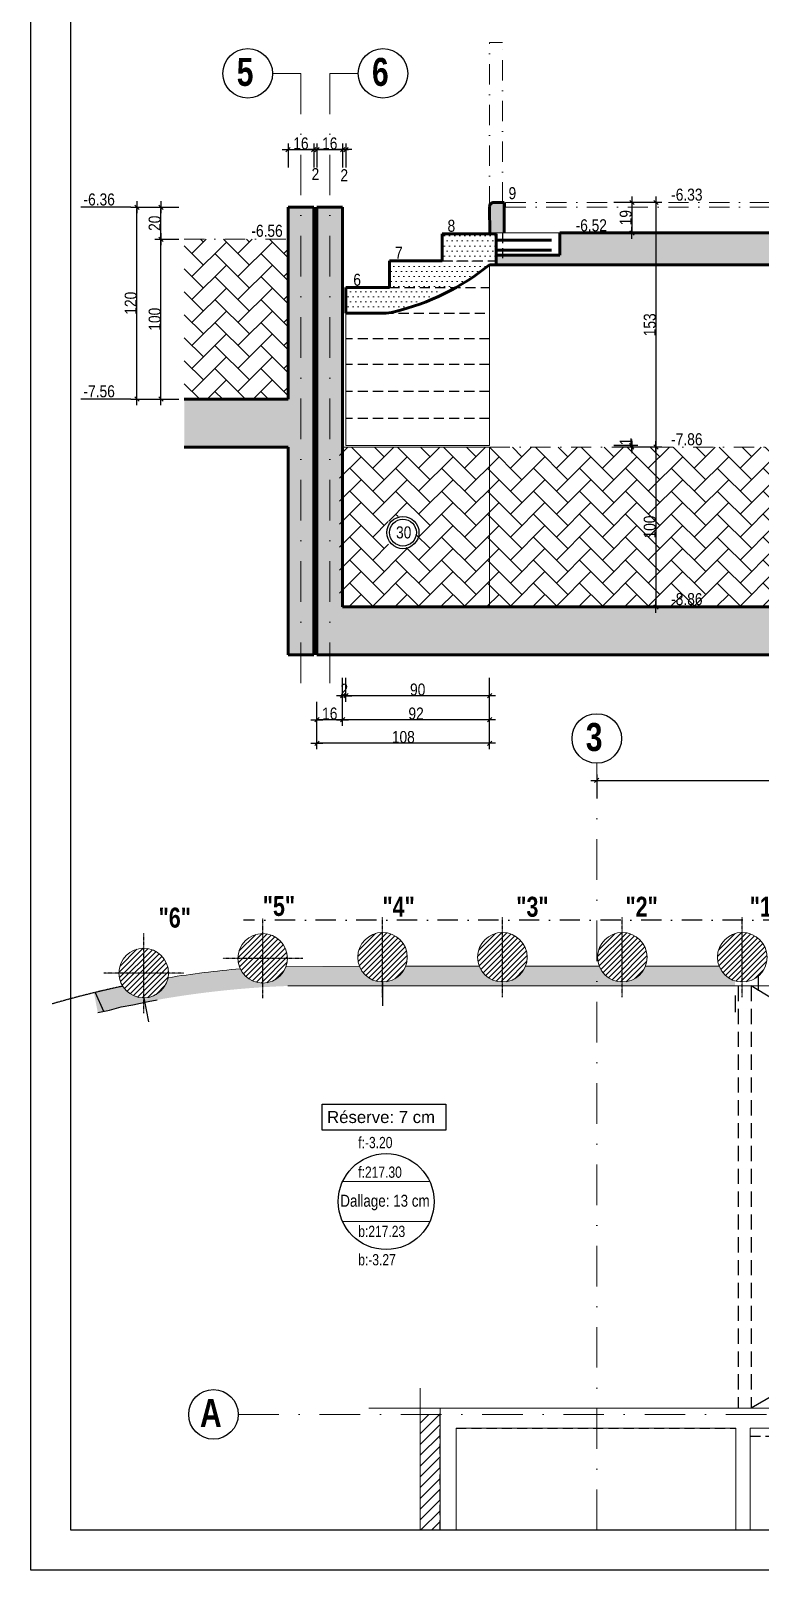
# Model space of a CAD drawing. Header units: centimetres. Extents: x 10776 to 19730, y -16504 to -13534.
# Drawn here: x 10776 to 11688, y -16504 to -14578 of the extents above; entities that cross this region are included whole.
import ezdxf
from ezdxf.enums import TextEntityAlignment as Align

# ---------------------------------------------------------------- set-up
doc = ezdxf.new("R2010")
doc.units = ezdxf.units.CM
doc.header["$PDMODE"] = 1
doc.header["$PDSIZE"] = -2
doc.linetypes.add('CACHEX2', pattern=[19.05, 12.7, -6.35])
doc.linetypes.add('TIRETPTX2', pattern=[50.8, 25.4, -12.7, 0, -12.7])
for name, color, linetype in [('01_cote_gen', 4, 'Continuous'), ('01_linteaux', 2, 'Continuous'), ('01_murs_sup', 2, 'CACHEX2'), ('01_poch_BN', 9, 'Continuous'), ('01_poch_murs', 253, 'Continuous'), ('01_texte', 230, 'Continuous'), ('AA_COTES', 2, 'Continuous')]:
    doc.layers.add(name, color=color, linetype=linetype)
for name, color, linetype, lineweight in [('01_murs_coup', 5, 'Continuous', 60), ('01_PIEUX', 5, 'Continuous', 60), ('01_tram_axes', 2, 'TIRETPTX2', 9)]:
    doc.layers.add(name, color=color, linetype=linetype, lineweight=lineweight)
doc.styles.add('ARIAL NA', font='ARIALN.TTF')
doc.styles.add('Eurostile', font='')
doc.styles.add('impact', font='impact.ttf')
doc.styles.add('MATTE_TXT', font='arial.ttf')
doc.styles.add('STYLE2', font='ARIALN.TTF')
doc.styles.get('Eurostile').set_extended_font_data('Eurostile')
doc.dimstyles.new('JB25', dxfattribs={"dimscale": 0.1, "dimtxt": 150, "dimasz": 15, "dimexe": 0.1, "dimexo": 0.1, "dimgap": 0.09, "dimtad": 1, "dimdec": 1, "dimlfac": 0.5, "dimdsep": 46, "dimtxsty": 'STYLE2', "dimblk1": 'BOND_G', "dimblk2": 'BOND_D', "dimsah": 1, "dimcen": 1.5, "dimdle": 0.01, "dimse1": 1, "dimse2": 1, "dimclrd": 4, "dimclre": 2, "dimclrt": 6, "dimazin": 2, "dimtfac": 2.333333, "dimtdec": 1, "dimtix": 1, "dimtmove": 2, "dimatfit": 3, "dimldrblk": 'BOND_G', "dimfxl": 1, "dimtolj": 1, "dimtzin": 0, "dimarcsym": 0})
doc.dimstyles.new('JB50', dxfattribs={"dimscale": 0.1, "dimtxt": 150, "dimasz": 15, "dimexe": 0.1, "dimexo": 0.1, "dimgap": 0.09, "dimtad": 1, "dimdec": 1, "dimdsep": 46, "dimtxsty": 'STYLE2', "dimblk1": 'BOND_G', "dimblk2": 'BOND_D', "dimsah": 1, "dimcen": 1.5, "dimdle": 0.01, "dimse1": 1, "dimse2": 1, "dimclrd": 4, "dimclre": 2, "dimclrt": 6, "dimazin": 2, "dimtfac": 2.333333, "dimtdec": 1, "dimtix": 1, "dimtmove": 2, "dimatfit": 3, "dimldrblk": 'BOND_G', "dimfxl": 1, "dimtolj": 1, "dimtzin": 0, "dimarcsym": 0})

# ---------------------------------------------------------------- blocks, each defined once
blk = doc.blocks.new('BOND_G')
at = {"layer": 'AA_COTES', "color": 0}
for p, q in [((0, -5), (0, 15)), ((5, 0), (-5, 0)), ((1.8, 1.8), (-1.8, -1.8))]:
    blk.add_line(p, q, dxfattribs=at)
blk = doc.blocks.new('BOND_D')
at = {"layer": 'AA_COTES', "color": 0}
for p, q in [((5, 0), (-5, 0)), ((-1.8, -1.8), (1.8, 1.8)), ((0, 5), (0, -15))]:
    blk.add_line(p, q, dxfattribs=at)
blk = doc.blocks.new('*D2923')
at = {"layer": '01_poch_murs', "color": 4, "lineweight": -2, "transparency": 16777216}
blk.add_line((11348.4, -15440.1), (11167.5, -15440.1), dxfattribs=at)
at = {"layer": 'Defpoints', "color": 0, "lineweight": 0, "transparency": 16777216}
for p in [(11349.9, -15074.2), (11166, -15326.7), (11166, -15440.1)]:
    blk.add_point(p, dxfattribs=at)
at = {"layer": '01_poch_murs', "color": 4, "lineweight": -2, "transparency": 16777216, "xscale": 1.5, "yscale": 1.5, "zscale": 1.5, "rotation": 180}
blk.add_blockref('BOND_D', (11166, -15440.1), dxfattribs=at)
at = {"layer": '01_poch_murs', "color": 4, "lineweight": -2, "transparency": 16777216, "xscale": 1.5, "yscale": 1.5, "zscale": 1.5}
blk.add_blockref('BOND_G', (11349.9, -15440.1), dxfattribs=at)
at = {"layer": '01_poch_murs', "color": 6, "lineweight": 0, "transparency": 16777216, "insert": (11257.9, -15432.4), "char_height": 15, "attachment_point": 5, "style": 'STYLE2'}
blk.add_mtext('\\A1;92', dxfattribs=at)
blk = doc.blocks.new('*D2924')
at = {"layer": '01_poch_murs', "color": 4, "lineweight": -2, "transparency": 16777216}
blk.add_line((11164.5, -15440.1), (11135.4, -15440.1), dxfattribs=at)
at = {"layer": 'Defpoints', "color": 0, "lineweight": 0, "transparency": 16777216}
for p in [(11133.9, -15209.3), (11166, -15326.7), (11133.9, -15440.1)]:
    blk.add_point(p, dxfattribs=at)
at = {"layer": '01_poch_murs', "color": 4, "lineweight": -2, "transparency": 16777216, "xscale": 1.5, "yscale": 1.5, "zscale": 1.5, "rotation": 180}
blk.add_blockref('BOND_D', (11133.9, -15440.1), dxfattribs=at)
at = {"layer": '01_poch_murs', "color": 4, "lineweight": -2, "transparency": 16777216, "xscale": 1.5, "yscale": 1.5, "zscale": 1.5}
blk.add_blockref('BOND_G', (11166, -15440.1), dxfattribs=at)
at = {"layer": '01_poch_murs', "color": 6, "lineweight": 0, "transparency": 16777216, "insert": (11149.9, -15432.4), "char_height": 15, "attachment_point": 5, "style": 'STYLE2'}
blk.add_mtext('\\A1;16', dxfattribs=at)
blk = doc.blocks.new('*D2863')
at = {"layer": '01_poch_murs', "color": 4, "lineweight": -2, "transparency": 16777216}
blk.add_line((11348.4, -15469.4), (11135.4, -15469.4), dxfattribs=at)
at = {"layer": 'Defpoints', "color": 0, "lineweight": 0, "transparency": 16777216}
for p in [(11349.9, -15057), (11133.9, -15447.6), (11133.9, -15469.4)]:
    blk.add_point(p, dxfattribs=at)
at = {"layer": '01_poch_murs', "color": 4, "lineweight": -2, "transparency": 16777216, "xscale": 1.5, "yscale": 1.5, "zscale": 1.5, "rotation": 180}
blk.add_blockref('BOND_D', (11133.9, -15469.4), dxfattribs=at)
at = {"layer": '01_poch_murs', "color": 4, "lineweight": -2, "transparency": 16777216, "xscale": 1.5, "yscale": 1.5, "zscale": 1.5}
blk.add_blockref('BOND_G', (11349.9, -15469.4), dxfattribs=at)
at = {"layer": '01_poch_murs', "color": 6, "lineweight": 0, "transparency": 16777216, "insert": (11241.9, -15461.8), "char_height": 15, "attachment_point": 5, "style": 'STYLE2'}
blk.add_mtext('\\A1;108', dxfattribs=at)
blk = doc.blocks.new('*D2800')
at = {"layer": '01_cote_gen', "color": 4, "lineweight": -2, "transparency": 16777216}
blk.add_line((11485.4, -15516), (12092.4, -15516), dxfattribs=at)
at = {"layer": 'Defpoints', "color": 0, "lineweight": 0, "transparency": 16777216}
for p in [(12093.9, -15516), (11483.9, -15530.3), (12093.9, -15558.5)]:
    blk.add_point(p, dxfattribs=at)
at = {"layer": '01_cote_gen', "color": 4, "lineweight": -2, "transparency": 16777216, "xscale": 1.5, "yscale": 1.5, "zscale": 1.5, "rotation": 180}
blk.add_blockref('BOND_G', (11483.9, -15516), dxfattribs=at)
at = {"layer": '01_cote_gen', "color": 4, "lineweight": -2, "transparency": 16777216, "xscale": 1.5, "yscale": 1.5, "zscale": 1.5}
blk.add_blockref('BOND_D', (12093.9, -15516), dxfattribs=at)
at = {"layer": '01_cote_gen', "color": 6, "transparency": 16777216, "insert": (11788.9, -15508.3), "char_height": 15, "attachment_point": 5, "style": 'STYLE2'}
blk.add_mtext('\\A1;610', dxfattribs=at)
blk = doc.blocks.new('*D2859')
at = {"layer": '01_cote_gen', "color": 4, "lineweight": -2, "transparency": 16777216}
blk.add_line((11557.9, -14794.5), (11557.9, -15097.5), dxfattribs=at)
at = {"layer": 'Defpoints', "color": 0, "lineweight": 0, "transparency": 16777216}
for p in [(11579.7, -14793), (11557.9, -15099), (11579.7, -15099)]:
    blk.add_point(p, dxfattribs=at)
at = {"layer": '01_cote_gen', "color": 4, "lineweight": -2, "transparency": 16777216, "xscale": 1.5, "yscale": 1.5, "zscale": 1.5}
for name, p, rotation in [('BOND_G', (11557.9, -14793), 90), ('BOND_D', (11557.9, -15099), 270)]:
    blk.add_blockref(name, p, dxfattribs=dict(at, rotation=rotation))
at = {"layer": '01_cote_gen', "color": 6, "lineweight": 0, "transparency": 16777216, "insert": (11550.3, -14946), "char_height": 15, "attachment_point": 5, "rotation": 90, "style": 'STYLE2'}
blk.add_mtext('\\A1;153', dxfattribs=at)
blk = doc.blocks.new('*D2860')
at = {"layer": '01_cote_gen', "color": 4, "lineweight": -2, "transparency": 16777216}
blk.add_line((11557.9, -15100.5), (11557.9, -15297.5), dxfattribs=at)
at = {"layer": 'Defpoints', "color": 0, "lineweight": 0, "transparency": 16777216}
for p in [(11535.4, -15099), (11535.4, -15299), (11557.9, -15299)]:
    blk.add_point(p, dxfattribs=at)
at = {"layer": '01_cote_gen', "color": 4, "lineweight": -2, "transparency": 16777216, "xscale": 1.5, "yscale": 1.5, "zscale": 1.5}
for name, p, rotation in [('BOND_G', (11557.9, -15099), 90), ('BOND_D', (11557.9, -15299), 270)]:
    blk.add_blockref(name, p, dxfattribs=dict(at, rotation=rotation))
at = {"layer": '01_cote_gen', "color": 6, "lineweight": 0, "transparency": 16777216, "insert": (11550.3, -15199), "char_height": 15, "attachment_point": 5, "rotation": 90, "style": 'STYLE2'}
blk.add_mtext('\\A1;100', dxfattribs=at)
blk = doc.blocks.new('*D2861')
at = {"layer": '01_cote_gen', "color": 4, "lineweight": -2, "transparency": 16777216}
blk.add_line((11527.9, -14794.5), (11527.9, -14829.5), dxfattribs=at)
at = {"layer": 'Defpoints', "color": 0, "lineweight": 0, "transparency": 16777216}
for p in [(11501.2, -14793), (11501.2, -14831), (11527.9, -14831)]:
    blk.add_point(p, dxfattribs=at)
at = {"layer": '01_cote_gen', "color": 4, "lineweight": -2, "transparency": 16777216, "xscale": 1.5, "yscale": 1.5, "zscale": 1.5}
for name, p, rotation in [('BOND_G', (11527.9, -14793), 90), ('BOND_D', (11527.9, -14831), 270)]:
    blk.add_blockref(name, p, dxfattribs=dict(at, rotation=rotation))
at = {"layer": '01_cote_gen', "color": 6, "lineweight": 0, "transparency": 16777216, "insert": (11520.2, -14812), "char_height": 15, "attachment_point": 5, "rotation": 90, "style": 'STYLE2'}
blk.add_mtext('\\A1;19', dxfattribs=at)
blk = doc.blocks.new('*D2862')
at = {"layer": '01_cote_gen', "color": 4, "lineweight": -2, "transparency": 16777216}
for p, q in [((11527.6, -15095.5), (11527.6, -15094)), ((11527.6, -15099), (11527.6, -15097)), ((11527.6, -15100.5), (11527.6, -15102))]:
    blk.add_line(p, q, dxfattribs=at)
at = {"layer": 'Defpoints', "color": 0, "lineweight": 0, "transparency": 16777216}
for p in [(11374.8, -15097), (11527.6, -15097), (11374.8, -15099)]:
    blk.add_point(p, dxfattribs=at)
at = {"layer": '01_cote_gen', "color": 4, "lineweight": -2, "transparency": 16777216, "xscale": 1.5, "yscale": 1.5, "zscale": 1.5}
for name, p, rotation in [('BOND_D', (11527.6, -15097), 270), ('BOND_G', (11527.6, -15099), 90)]:
    blk.add_blockref(name, p, dxfattribs=dict(at, rotation=rotation))
at = {"layer": '01_cote_gen', "color": 6, "lineweight": 0, "transparency": 16777216, "insert": (11520.1, -15092), "char_height": 15, "attachment_point": 5, "rotation": 90, "style": 'STYLE2'}
blk.add_mtext('\\A1;1', dxfattribs=at)
blk = doc.blocks.new('*D2987')
at = {"layer": '01_cote_gen', "color": 4, "lineweight": -2, "transparency": 16777216}
blk.add_line((10938.6, -15037.5), (10938.6, -14840.5), dxfattribs=at)
at = {"layer": 'Defpoints', "color": 0, "lineweight": 0, "transparency": 16777216}
for p in [(10938.6, -14839), (11034.6, -14839), (11014.1, -15039)]:
    blk.add_point(p, dxfattribs=at)
at = {"layer": '01_cote_gen', "color": 4, "lineweight": -2, "transparency": 16777216, "xscale": 1.5, "yscale": 1.5, "zscale": 1.5}
for name, p, rotation in [('BOND_D', (10938.6, -14839), 90), ('BOND_G', (10938.6, -15039), 270)]:
    blk.add_blockref(name, p, dxfattribs=dict(at, rotation=rotation))
at = {"layer": '01_cote_gen', "color": 6, "lineweight": 0, "transparency": 16777216, "insert": (10930.9, -14939), "char_height": 15, "attachment_point": 5, "rotation": 90, "style": 'STYLE2'}
blk.add_mtext('\\A1;100', dxfattribs=at)
blk = doc.blocks.new('*D2988')
at = {"layer": '01_cote_gen', "color": 4, "lineweight": -2, "transparency": 16777216}
blk.add_line((10908.6, -15037.5), (10908.6, -14800.5), dxfattribs=at)
at = {"layer": 'Defpoints', "color": 0, "lineweight": 0, "transparency": 16777216}
for p in [(10908.6, -14799), (11122.5, -14799), (11057.5, -15039)]:
    blk.add_point(p, dxfattribs=at)
at = {"layer": '01_cote_gen', "color": 4, "lineweight": -2, "transparency": 16777216, "xscale": 1.5, "yscale": 1.5, "zscale": 1.5}
for name, p, rotation in [('BOND_D', (10908.6, -14799), 90), ('BOND_G', (10908.6, -15039), 270)]:
    blk.add_blockref(name, p, dxfattribs=dict(at, rotation=rotation))
at = {"layer": '01_cote_gen', "color": 6, "lineweight": 0, "transparency": 16777216, "insert": (10900.9, -14919), "char_height": 15, "attachment_point": 5, "rotation": 90, "style": 'STYLE2'}
blk.add_mtext('\\A1;120', dxfattribs=at)
blk = doc.blocks.new('*D2989')
at = {"layer": '01_cote_gen', "color": 4, "lineweight": -2, "transparency": 16777216}
blk.add_line((10938.6, -14837.5), (10938.6, -14800.5), dxfattribs=at)
at = {"layer": 'Defpoints', "color": 0, "lineweight": 0, "transparency": 16777216}
for p in [(10931.2, -14799), (10938.6, -14799), (10961.1, -14839)]:
    blk.add_point(p, dxfattribs=at)
at = {"layer": '01_cote_gen', "color": 4, "lineweight": -2, "transparency": 16777216, "xscale": 1.5, "yscale": 1.5, "zscale": 1.5}
for name, p, rotation in [('BOND_D', (10938.6, -14799), 90), ('BOND_G', (10938.6, -14839), 270)]:
    blk.add_blockref(name, p, dxfattribs=dict(at, rotation=rotation))
at = {"layer": '01_cote_gen', "color": 6, "lineweight": 0, "transparency": 16777216, "insert": (10930.9, -14819), "char_height": 15, "attachment_point": 5, "rotation": 90, "style": 'STYLE2'}
blk.add_mtext('\\A1;20', dxfattribs=at)
blk = doc.blocks.new('*D2990')
at = {"layer": '01_cote_gen', "color": 4, "lineweight": -2, "transparency": 16777216}
blk.add_line((11348.4, -15410), (11171.5, -15410), dxfattribs=at)
at = {"layer": 'Defpoints', "color": 0, "lineweight": 0, "transparency": 16777216}
for p in [(11170, -15046.8), (11349.9, -15046.8), (11170, -15410)]:
    blk.add_point(p, dxfattribs=at)
at = {"layer": '01_cote_gen', "color": 4, "lineweight": -2, "transparency": 16777216, "xscale": 1.5, "yscale": 1.5, "zscale": 1.5, "rotation": 180}
blk.add_blockref('BOND_D', (11170, -15410), dxfattribs=at)
at = {"layer": '01_cote_gen', "color": 4, "lineweight": -2, "transparency": 16777216, "xscale": 1.5, "yscale": 1.5, "zscale": 1.5}
blk.add_blockref('BOND_G', (11349.9, -15410), dxfattribs=at)
at = {"layer": '01_cote_gen', "color": 6, "lineweight": 0, "transparency": 16777216, "insert": (11259.9, -15402.4), "char_height": 15, "attachment_point": 5, "style": 'STYLE2'}
blk.add_mtext('\\A1;90', dxfattribs=at)
blk = doc.blocks.new('*D2991')
at = {"layer": '01_cote_gen', "color": 4, "lineweight": -2, "transparency": 16777216}
for p, q in [((11164.5, -15410), (11163, -15410)), ((11166, -15410), (11170, -15410)), ((11171.5, -15410), (11173, -15410))]:
    blk.add_line(p, q, dxfattribs=at)
at = {"layer": 'Defpoints', "color": 0, "lineweight": 0, "transparency": 16777216}
for p in [(11170, -15398.3), (11166, -15419.8), (11170, -15410)]:
    blk.add_point(p, dxfattribs=at)
at = {"layer": '01_cote_gen', "color": 4, "lineweight": -2, "transparency": 16777216, "xscale": 1.5, "yscale": 1.5, "zscale": 1.5}
blk.add_blockref('BOND_G', (11166, -15410), dxfattribs=at)
at = {"layer": '01_cote_gen', "color": 4, "lineweight": -2, "transparency": 16777216, "xscale": 1.5, "yscale": 1.5, "zscale": 1.5, "rotation": 180}
blk.add_blockref('BOND_D', (11170, -15410), dxfattribs=at)
at = {"layer": '01_cote_gen', "color": 6, "lineweight": 0, "transparency": 16777216, "insert": (11168, -15402.5), "char_height": 15, "attachment_point": 5, "style": 'STYLE2'}
blk.add_mtext('\\A1;2', dxfattribs=at)
blk = doc.blocks.new('*D2992')
at = {"layer": '01_cote_gen', "color": 4, "lineweight": -2, "transparency": 16777216}
blk.add_line((11099.3, -14726.9), (11128.4, -14726.9), dxfattribs=at)
at = {"layer": 'Defpoints', "color": 0, "lineweight": 0, "transparency": 16777216}
for p in [(11129.9, -14726.9), (11097.8, -14799), (11129.9, -14799)]:
    blk.add_point(p, dxfattribs=at)
at = {"layer": '01_cote_gen', "color": 4, "lineweight": -2, "transparency": 16777216, "xscale": 1.5, "yscale": 1.5, "zscale": 1.5, "rotation": 180}
blk.add_blockref('BOND_G', (11097.8, -14726.9), dxfattribs=at)
at = {"layer": '01_cote_gen', "color": 4, "lineweight": -2, "transparency": 16777216, "xscale": 1.5, "yscale": 1.5, "zscale": 1.5}
blk.add_blockref('BOND_D', (11129.9, -14726.9), dxfattribs=at)
at = {"layer": '01_cote_gen', "color": 6, "lineweight": 0, "transparency": 16777216, "insert": (11113.8, -14719.2), "char_height": 15, "attachment_point": 5, "style": 'STYLE2'}
blk.add_mtext('\\A1;16', dxfattribs=at)
blk = doc.blocks.new('*D2993')
at = {"layer": '01_cote_gen', "color": 4, "lineweight": -2, "transparency": 16777216}
blk.add_line((11131.4, -14726.9), (11132.4, -14726.9), dxfattribs=at)
at = {"layer": 'Defpoints', "color": 0, "lineweight": 0, "transparency": 16777216}
for p in [(11133.9, -14726.9), (11129.9, -14799), (11133.9, -14799)]:
    blk.add_point(p, dxfattribs=at)
at = {"layer": '01_cote_gen', "color": 4, "lineweight": -2, "transparency": 16777216, "xscale": 1.5, "yscale": 1.5, "zscale": 1.5, "rotation": 180}
blk.add_blockref('BOND_G', (11129.9, -14726.9), dxfattribs=at)
at = {"layer": '01_cote_gen', "color": 4, "lineweight": -2, "transparency": 16777216, "xscale": 1.5, "yscale": 1.5, "zscale": 1.5}
blk.add_blockref('BOND_D', (11133.9, -14726.9), dxfattribs=at)
at = {"layer": '01_cote_gen', "color": 6, "lineweight": 0, "transparency": 16777216, "insert": (11131.9, -14757.5), "char_height": 15, "attachment_point": 5, "style": 'STYLE2'}
blk.add_mtext('\\A1;2', dxfattribs=at)
blk = doc.blocks.new('*D2994')
at = {"layer": '01_cote_gen', "color": 4, "lineweight": -2, "transparency": 16777216}
blk.add_line((11135.4, -14726.9), (11164.5, -14726.9), dxfattribs=at)
at = {"layer": 'Defpoints', "color": 0, "lineweight": 0, "transparency": 16777216}
for p in [(11166, -14726.9), (11133.9, -14799), (11166, -14799)]:
    blk.add_point(p, dxfattribs=at)
at = {"layer": '01_cote_gen', "color": 4, "lineweight": -2, "transparency": 16777216, "xscale": 1.5, "yscale": 1.5, "zscale": 1.5, "rotation": 180}
blk.add_blockref('BOND_G', (11133.9, -14726.9), dxfattribs=at)
at = {"layer": '01_cote_gen', "color": 4, "lineweight": -2, "transparency": 16777216, "xscale": 1.5, "yscale": 1.5, "zscale": 1.5}
blk.add_blockref('BOND_D', (11166, -14726.9), dxfattribs=at)
at = {"layer": '01_cote_gen', "color": 6, "lineweight": 0, "transparency": 16777216, "insert": (11149.9, -14719.2), "char_height": 15, "attachment_point": 5, "style": 'STYLE2'}
blk.add_mtext('\\A1;16', dxfattribs=at)
blk = doc.blocks.new('*D2995')
at = {"layer": '01_cote_gen', "color": 4, "lineweight": -2, "transparency": 16777216}
blk.add_line((11167.5, -14726.9), (11168.5, -14726.9), dxfattribs=at)
at = {"layer": 'Defpoints', "color": 0, "lineweight": 0, "transparency": 16777216}
for p in [(11170, -14726.9), (11166, -14799), (11170, -14899.5)]:
    blk.add_point(p, dxfattribs=at)
at = {"layer": '01_cote_gen', "color": 4, "lineweight": -2, "transparency": 16777216, "xscale": 1.5, "yscale": 1.5, "zscale": 1.5, "rotation": 180}
blk.add_blockref('BOND_G', (11166, -14726.9), dxfattribs=at)
at = {"layer": '01_cote_gen', "color": 4, "lineweight": -2, "transparency": 16777216, "xscale": 1.5, "yscale": 1.5, "zscale": 1.5}
blk.add_blockref('BOND_D', (11170, -14726.9), dxfattribs=at)
at = {"layer": '01_cote_gen', "color": 6, "lineweight": 0, "transparency": 16777216, "insert": (11168, -14758.9), "char_height": 15, "attachment_point": 5, "style": 'STYLE2'}
blk.add_mtext('\\A1;2', dxfattribs=at)

msp = doc.modelspace()

# ---------------------------------------------------------------- hatches: boundary and pattern name
at = {"layer": '01_poch_BN', "lineweight": 0}
h = msp.add_hatch(color=256, dxfattribs=at)
h.dxf.hatch_style = 1
h.paths.add_polyline_path([(11113.79, -14799.02), (11097.79, -14799.02), (11097.79, -15039.02), (10967.84, -15039.02), (10967.84, -15099.02), (11097.79, -15099.02), (11097.79, -15359.02), (11113.79, -15359.02)])
h = msp.add_hatch(color=256, dxfattribs=at)
h.dxf.hatch_style = 1
h.paths.add_polyline_path([(11129.87, -14799.02), (11113.79, -14799.02), (11113.79, -15359.02), (11129.87, -15359.02)])
h = msp.add_hatch(color=256, dxfattribs=at)
h.dxf.hatch_style = 1
h.paths.add_polyline_path([(12307.96, -14799.02), (12272.02, -14799.02), (12272.02, -15299.02), (11165.96, -15299.02), (11165.96, -14799.02), (11149.96, -14799.02), (11149.96, -15359.02), (12307.96, -15359.02)])
h.paths.add_polyline_path([(11149.96, -14799.02), (11133.87, -14799.02), (11133.87, -15359.02), (11149.96, -15359.02)])
h = msp.add_hatch(color=256, dxfattribs=at)
h.dxf.hatch_style = 1
h.paths.add_polyline_path([(11367.9, -14793.02), (11354.91, -14793.02, 0.4149604), (11349.91, -14798.03), (11350, -14832.06), (11357.9, -14832.06), (11357.9, -14831.02), (11367.9, -14831.02)])
h = msp.add_hatch(dxfattribs=at)
h.set_pattern_fill('DOTS', color=2, scale=4)
h.set_pattern_definition([(0, (0, -5239.94), (3.175, 6.35), [0, -6.35])])
h.paths.add_polyline_path([(11357.9, -14832.06), (11290.67, -14832.06), (11290.67, -14865.8), (11357.9, -14865.8)])
edge = h.paths.add_edge_path()
edge.add_line((11349.9, -14871.02), (11337.9, -14871.02))
edge.add_line((11337.9, -14871.02), (11337.9, -14865.8))
edge.add_line((11337.9, -14865.8), (11290.67, -14865.8))
edge.add_line((11290.67, -14865.8), (11224.46, -14865.8))
edge.add_line((11224.46, -14865.8), (11224.46, -14899.54))
edge.add_line((11224.46, -14899.54), (11295.16, -14899.54))
edge.add_arc((11273.58, -14791.32), 110.34, 281.28241, 313.76277)
edge = h.paths.add_edge_path()
edge.add_line((11295.16, -14899.54), (11224.46, -14899.54))
edge.add_line((11224.46, -14899.54), (11169.96, -14899.54))
edge.add_line((11169.96, -14899.54), (11169.96, -14931.54))
edge.add_line((11169.96, -14931.54), (11216.91, -14931.54))
edge.add_arc((11216.91, -14881.54), 50, 270, 285.53304)
edge.add_arc((11166.16, -14707.01), 231.75, 286.06722, 303.82528)
h.paths.add_polyline_path([(11169.96, -14899.54), (11169.96, -14931.54)], flags=17)
h = msp.add_hatch(color=256, dxfattribs=at)
h.dxf.hatch_style = 1
h.paths.add_polyline_path([(12127.9, -14831.02), (11437.9, -14831.02), (11437.9, -14859.02), (11357.9, -14859.02), (11357.9, -14871.02), (12127.9, -14871.02)])
h.paths.add_polyline_path([(11357.9, -14859.02), (11357.9, -14871.02)], flags=17)
at = {"layer": '01_poch_murs', "lineweight": 0}
h = msp.add_hatch(dxfattribs=at)
h.set_pattern_fill('AR-HBONE', color=256, scale=0.2)
h.paths.add_polyline_path([(11097.79, -14839.02), (10967.84, -14839.02), (10967.84, -15039.02), (11097.79, -15039.02)])
h = msp.add_hatch(dxfattribs=at)
h.set_pattern_fill('AR-HBONE', color=256, scale=0.2)
h.set_pattern_definition([(45, (-3.8, -5239.94), (3e-15, 28.73682), [60.96, -20.32]), (135, (10.568, -5225.572), (3e-15, 28.73682), [60.96, -20.32])])
h.paths.add_polyline_path([(12268.22, -15099.02), (11329.9, -15099.02), (11329.9, -15299.02), (12268.22, -15299.02)])
h.paths.add_polyline_path([(11822.07, -15228.91), (11746.65, -15228.91), (11746.65, -15198.97), (11822.07, -15198.97)], flags=16)
h.paths.add_polyline_path([(11329.9, -15099.02), (11162.16, -15099.02), (11162.16, -15299.02), (11329.9, -15299.02)])
h.paths.add_polyline_path([(11257.72, -15206, -1), (11217.5, -15206, -1)], flags=16)
h.paths.add_polyline_path([(11254.41, -15206, -1), (11220.82, -15206, -1)], flags=0)
h.paths.add_polyline_path([(12216.25, -15217.6), (12216.25, -15181.43), (12185.02, -15181.43), (12185.02, -15217.6)], flags=24)
h.paths.add_polyline_path([(11565.81, -15217.6), (11565.81, -15181.43), (11534.58, -15181.43), (11534.58, -15217.6)], flags=24)
h.paths.add_polyline_path([(11573.21, -15300.76), (11620.04, -15300.76), (11620.04, -15277.79), (11573.21, -15277.79)], flags=9)
h.paths.add_polyline_path([(11753.64, -15225.04), (11819.36, -15225.04), (11819.36, -15202.54), (11753.64, -15202.54)], flags=8)
h.paths.add_polyline_path([(11225.19, -15217.27), (11251.96, -15217.27), (11251.96, -15194.3), (11225.19, -15194.3)], flags=8)
at = {"layer": '01_poch_murs'}
h = msp.add_hatch(dxfattribs=at)
h.set_pattern_fill('ANSI31', color=256, scale=1.5)
h.set_pattern_definition([(45, (-7142.693, -7035.327), (-3.367596, 3.367596), [])])
h.paths.add_polyline_path([(11066, -15707.59, 0.4142136), (11035, -15738.59), (11066, -15738.59)])
h.paths.add_polyline_path([(11066, -15738.59), (11035, -15738.59, 0.4142136), (11066, -15769.59)])
h.paths.add_polyline_path([(11066, -15707.59), (11066, -15738.59), (11097, -15738.59, 0.4142136)])
h.paths.add_polyline_path([(11097, -15738.59), (11066, -15738.59), (11066, -15769.59, 0.4142136)])
h = msp.add_hatch(dxfattribs=at)
h.set_pattern_fill('ANSI31', color=256, scale=1.5)
h.set_pattern_definition([(45, (-6992.7776, -7033.898), (-3.367596, 3.367596), [])])
h.paths.add_polyline_path([(11215.91, -15706.17, 0.4142136), (11184.91, -15737.17), (11215.91, -15737.17)])
h.paths.add_polyline_path([(11215.91, -15737.17), (11184.91, -15737.17, 0.4142136), (11215.91, -15768.17)])
h.paths.add_polyline_path([(11215.91, -15706.17), (11215.91, -15737.17), (11246.91, -15737.17, 0.4142136)])
h.paths.add_polyline_path([(11246.91, -15737.17), (11215.91, -15737.17), (11215.91, -15768.17, 0.4142136)])
h = msp.add_hatch(dxfattribs=at)
h.set_pattern_fill('ANSI31', color=256, scale=1.5)
h.set_pattern_definition([(45, (-6842.7776, -7033.898), (-3.367596, 3.367596), [])])
h.paths.add_polyline_path([(11365.91, -15706.17, 0.4142136), (11334.91, -15737.17), (11365.91, -15737.17)])
h.paths.add_polyline_path([(11365.91, -15737.17), (11334.91, -15737.17, 0.4142136), (11365.91, -15768.17)])
h.paths.add_polyline_path([(11365.91, -15706.17), (11365.91, -15737.17), (11396.91, -15737.17, 0.4142136)])
h.paths.add_polyline_path([(11396.91, -15737.17), (11365.91, -15737.17), (11365.91, -15768.17, 0.4142136)])
h = msp.add_hatch(dxfattribs=at)
h.set_pattern_fill('ANSI31', color=256, scale=1.5)
h.set_pattern_definition([(45, (-6692.7776, -7033.898), (-3.367596, 3.367596), [])])
h.paths.add_polyline_path([(11515.91, -15706.17, 0.4142136), (11484.91, -15737.17), (11515.91, -15737.17)])
h.paths.add_polyline_path([(11515.91, -15737.17), (11484.91, -15737.17, 0.4142136), (11515.91, -15768.17)])
h.paths.add_polyline_path([(11515.91, -15706.17), (11515.91, -15737.17), (11546.91, -15737.17, 0.4142136)])
h.paths.add_polyline_path([(11546.91, -15737.17), (11515.91, -15737.17), (11515.91, -15768.17, 0.4142136)])
h = msp.add_hatch(dxfattribs=at)
h.set_pattern_fill('ANSI31', color=256, scale=1.5)
h.set_pattern_definition([(45, (-6542.7776, -7033.898), (-3.367596, 3.367596), [])])
h.paths.add_polyline_path([(11665.91, -15706.17, 0.4142136), (11634.91, -15737.17), (11665.91, -15737.17)])
h.paths.add_polyline_path([(11665.91, -15737.17), (11634.91, -15737.17, 0.4142136), (11665.91, -15768.17)])
h.paths.add_polyline_path([(11665.91, -15706.17), (11665.91, -15737.17), (11696.91, -15737.17, 0.4142136)])
h.paths.add_polyline_path([(11696.91, -15737.17), (11665.91, -15737.17), (11665.91, -15768.17, 0.4142136)])
h = msp.add_hatch(dxfattribs=at)
h.set_pattern_fill('ANSI31', color=256, scale=1.5)
h.set_pattern_definition([(45, (-7291.5113, -7053.7194), (-3.367596, 3.367596), [])])
h.paths.add_polyline_path([(10917.18, -15725.99, 0.4142136), (10886.18, -15756.99), (10917.18, -15756.99)])
h.paths.add_polyline_path([(10917.18, -15756.99), (10886.18, -15756.99, 0.4142136), (10917.18, -15787.99)])
h.paths.add_polyline_path([(10917.18, -15725.99), (10917.18, -15756.99), (10948.18, -15756.99, 0.4142136)])
h.paths.add_polyline_path([(10948.18, -15756.99), (10917.18, -15756.99), (10917.18, -15787.99, 0.4142136)])
at = {"layer": '01_poch_murs', "ltscale": 3}
h = msp.add_hatch(color=256, dxfattribs=at)
h.dxf.hatch_style = 1
h.paths.add_polyline_path([(11187.03, -15748.43), (11095.1, -15749.28, -0.6667086), (11037.92, -15751.73, 0.0189179), (10947.62, -15762.85, -0.2058076), (10933.87, -15783.11), (10933.87, -15790.54, -0.0349764), (11097.52, -15773.17), (11286.2, -15773.17), (11286.2, -15748.17), (11244.9, -15748.17, -0.686668)])
h = msp.add_hatch(color=256, dxfattribs=at)
h.dxf.hatch_style = 1
h.paths.add_polyline_path([(11486.93, -15748.17), (11394.9, -15748.17, -0.6900656), (11336.93, -15748.17), (11286.2, -15748.17), (11286.2, -15773.17), (11656.94, -15773.17), (11656.94, -15766.84, -0.232635), (11636.93, -15748.17), (11544.9, -15748.17, -0.6900656)])
h = msp.add_hatch(color=256, dxfattribs=at)
h.dxf.hatch_style = 1
h.paths.add_polyline_path([(10901.04, -15783.45, -0.1165353), (10890.9, -15773.43, 0.0014403), (10884.13, -15774.88), (10888.83, -15799.45, -0.0031847), (10903.51, -15796.34)])
h.paths.add_polyline_path([(10884.13, -15774.88, 0.0031195), (10869.48, -15778.16), (10874.19, -15802.74, -0.0031857), (10888.83, -15799.45)])
h.paths.add_polyline_path([(10869.48, -15778.16, 0.0031209), (10854.87, -15781.63), (10859.58, -15806.21, -0.0031873), (10874.19, -15802.74)])
h.paths.add_polyline_path([(10917.18, -15787.99, -0.1377703), (10901.04, -15783.45), (10903.51, -15796.34, -0.002959), (10917.18, -15793.63)])
h.paths.add_polyline_path([(10933.87, -15783.11, -0.143115), (10917.18, -15787.99), (10918.22, -15793.43, -0.0033782), (10933.87, -15790.54)])
h = msp.add_hatch(color=256, dxfattribs=at)
h.dxf.hatch_style = 1
h.paths.add_polyline_path([(10917.18, -15787.99), (10917.18, -15793.63, -0.0002252), (10918.22, -15793.43)])
at = {"layer": '01_poch_murs', "lineweight": 0}
h = msp.add_hatch(dxfattribs=at)
h.set_pattern_fill('ANSI31', color=256, scale=3)
h.set_pattern_definition([(45, (-17591.5, -21210.541), (-6.735192, 6.735192), [])])
h.paths.add_polyline_path([(11262.95, -16454.04), (11287.95, -16454.04), (11287.95, -16309.15), (11262.95, -16309.15)])

# ---------------------------------------------------------------- linework, layer by layer
at = {"layer": '01_cote_gen'}
for p, q in [((10775.83, -16504.04), (10775.83, -13534.04)), ((11686.06, -15760.72), (11686.06, -15779.05)), ((18679.76, -16504.04), (10775.83, -16504.04))]:
    msp.add_line(p, q, dxfattribs=at)
at = {"layer": '01_linteaux', "lineweight": 0}
for p, q in [((11437.9, -14831.02), (11357.9, -14831.02)), ((11357.9, -14832.06), (11357.9, -14831.02)), ((11349.9, -14871.02), (11349.9, -15097.02)), ((11169.96, -14931.54), (11169.96, -15097.02)), ((11169.96, -15097.02), (11349.9, -15097.02)), ((11349.9, -15099.02), (11165.96, -15099.02)), ((11349.9, -15099.02), (11349.9, -15299.02)), ((11262.95, -16454.04), (11262.95, -16276.15))]:
    msp.add_line(p, q, dxfattribs=at)
at = {"layer": '01_linteaux', "color": 5, "linetype": 'TIRETPTX2'}
msp.add_line((11717.45, -15690.79), (11042.03, -15690.79), dxfattribs=at)
at = {"layer": '01_linteaux', "linetype": 'TIRETPTX2', "ltscale": 0.01}
for p, q in [((11066, -15788.59), (11066, -15688.59)), ((11215.91, -15787.17), (11215.91, -15687.17)), ((11365.91, -15787.17), (11365.91, -15687.17)), ((11515.91, -15787.17), (11515.91, -15687.17)), ((11665.91, -15787.17), (11665.91, -15687.17)), ((11665.91, -15787.17), (11665.91, -15687.17)), ((10917.18, -15806.99), (10917.18, -15706.99)), ((11116, -15738.59), (11016, -15738.59)), ((10967.18, -15756.99), (10867.18, -15756.99))]:
    msp.add_line(p, q, dxfattribs=at)
at = {"layer": '01_linteaux'}
for p, q in [((11215.91, -15768.17), (11215.91, -15798.17)), ((10917.18, -15787.99), (10922.92, -15817.98)), ((11656.94, -15785.15), (11656.94, -15805.93))]:
    msp.add_line(p, q, dxfattribs=at)
at = {"layer": '01_linteaux', "linetype": 'CACHEX2', "ltscale": 1.5}
for p, q in [((11660.95, -15773.17), (11660.95, -16301.15)), ((11660.95, -15773.17), (11660.95, -16301.15)), ((11660.95, -15773.17), (11660.95, -16301.15)), ((11676.95, -15773.17), (11676.95, -16301.15)), ((11676.95, -15773.17), (11676.95, -16301.15)), ((11676.95, -15773.17), (11676.95, -16301.15))]:
    msp.add_line(p, q, dxfattribs=at)
at = {"layer": '01_murs_coup'}
for p, q in [((11097.79, -14799.02), (11097.79, -15039.02)), ((11097.79, -14799.02), (11129.87, -14799.02)), ((11129.87, -14799.02), (11129.87, -15359.02)), ((11133.87, -14799.02), (11133.87, -15359.02)), ((11133.87, -14799.02), (11165.96, -14799.02)), ((11165.96, -14799.02), (11165.96, -15299.02)), ((11350, -14832.06), (11349.91, -14798.03)), ((11367.9, -14793.02), (11354.91, -14793.02)), ((11367.9, -14831.02), (11367.9, -14793.02)), ((11290.67, -14832.06), (11290.67, -14865.8)), ((11357.9, -14832.06), (11290.67, -14832.06)), ((11357.9, -14832.06), (11357.9, -14871.02)), ((11357.9, -14839.92), (11427.39, -14839.92)), ((11437.9, -14831.02), (12127.9, -14831.02)), ((11437.9, -14831.02), (11437.9, -14859.02)), ((11224.46, -14865.8), (11224.46, -14899.54)), ((11290.67, -14865.8), (11224.46, -14865.8)), ((11357.9, -14852.68), (11427.39, -14852.68)), ((11437.9, -14859.02), (11357.9, -14859.02)), ((11357.9, -14871.02), (11349.9, -14871.02)), ((11357.9, -14871.02), (12127.9, -14871.02)), ((11224.46, -14899.54), (11169.96, -14899.54)), ((11169.96, -14899.54), (11169.96, -14931.54)), ((11216.91, -14931.54), (11169.96, -14931.54)), ((10967.84, -15039.02), (11097.79, -15039.02)), ((10967.84, -15099.02), (11097.79, -15099.02)), ((11097.79, -15099.02), (11097.79, -15359.02)), ((11165.96, -15299.02), (12272.02, -15299.02)), ((11129.87, -15359.02), (11097.79, -15359.02)), ((11133.87, -15359.02), (13338.62, -15359.02))]:
    msp.add_line(p, q, dxfattribs=at)
at = {"layer": '01_murs_coup', "linetype": 'Continuous', "lineweight": 5}
for p, q in [((11095.1, -15749.28), (11187.03, -15748.43)), ((11244.9, -15748.17), (11336.93, -15748.17)), ((11394.9, -15748.17), (11486.93, -15748.17)), ((11544.9, -15748.17), (11636.93, -15748.17)), ((11097.52, -15773.17), (11657.01, -15773.17)), ((11165.94, -16017.81), (11274.96, -16017.81)), ((11165.94, -16067.96), (11274.96, -16067.96))]:
    msp.add_line(p, q, dxfattribs=at)
at = {"layer": '01_murs_coup', "lineweight": 5}
for p, q in [((11287.95, -16301.15), (12680.87, -16301.15)), ((11287.95, -16454.04), (11287.95, -16301.15)), ((11307.95, -16326.15), (11657.95, -16326.15)), ((11307.95, -16454.04), (11307.95, -16326.15)), ((11657.95, -16454.04), (11657.95, -16326.15)), ((11675.95, -16326.15), (12081.45, -16326.15)), ((11675.95, -16326.15), (11675.95, -16454.04))]:
    msp.add_line(p, q, dxfattribs=at)
at = {"layer": '01_murs_coup'}
for centre, radius, start, end in [((11354.91, -14798.02), 5, 90, 180.14605), ((11158.26, -14631.72), 306.57, 283.58978, 308.68912), ((11216.91, -14881.54), 50, 270, 285.53304)]:
    msp.add_arc(centre, radius, start, end, dxfattribs=at)
at = {"layer": '01_murs_coup', "linetype": 'Continuous', "lineweight": 5}
for start, end in [(94.85607, 99.19121), (101.94011, 106.27421)]:
    msp.add_arc((11139.73, -16950.13), 1202.73, start, end, dxfattribs=at)
at = {"layer": '01_murs_sup'}
for p, q in [((11365.9, -14831.02), (11365.9, -14871.02)), ((11290.67, -14865.8), (11357.9, -14865.8)), ((11224.46, -14899.54), (11349.9, -14899.54)), ((11216.91, -14931.54), (11349.9, -14931.54)), ((11349.9, -14963.54), (11169.96, -14963.54)), ((11349.9, -14995.54), (11169.96, -14995.54)), ((11349.9, -15029.28), (11169.96, -15029.28)), ((11349.9, -15063.02), (11169.96, -15063.02)), ((11287.95, -16454.04), (11287.95, -16301.15)), ((11307.95, -16326.15), (11657.95, -16326.15)), ((11675.95, -16336.15), (12083.95, -16336.15))]:
    msp.add_line(p, q, dxfattribs=at)
at = {"layer": '01_murs_sup', "ltscale": 0.05}
msp.add_arc((11139.73, -16950.13), 1202.73, 101.94011, 106.27421, dxfattribs=at)
at = {"layer": '01_PIEUX', "linetype": 'Continuous', "lineweight": 5}
msp.add_line((11657.01, -15773.17), (11706.06, -15773.17), dxfattribs=at)
for centre in [(11066, -15738.59), (11215.91, -15737.17), (11365.91, -15737.17), (11515.91, -15737.17), (11665.91, -15737.17), (10917.18, -15756.99)]:
    msp.add_circle(centre, 31, dxfattribs=at)
at = {"layer": '01_poch_murs'}
msp.add_line((10856.48, -15781.24), (10866.95, -15804.8), dxfattribs=at)
at = {"layer": '01_poch_murs', "ltscale": 3}
for p, q in [((10922.58, -15792.6), (10933.87, -15790.54)), ((10859.58, -15806.22), (10874.31, -15803.39)), ((10874.31, -15803.39), (10888.83, -15799.45)), ((10888.83, -15799.45), (10903.56, -15796.62)), ((10903.56, -15796.62), (10922.58, -15792.6))]:
    msp.add_line(p, q, dxfattribs=at)
at = {"layer": '01_poch_murs', "lineweight": 0}
msp.add_line((11287.95, -16301.15), (11198.65, -16301.15), dxfattribs=at)
at = {"layer": '01_texte'}
for p, q in [((10825.83, -16454.04), (10825.83, -13584.04)), ((10901.08, -14799.02), (10838.56, -14799.02)), ((10901.08, -15039.02), (10838.56, -15039.02)), ((12124.09, -16042.8), (11676.95, -15773.17)), ((12124.09, -16042.8), (11676.95, -15773.17)), ((12124.09, -16042.8), (11676.95, -15773.17)), ((12124.09, -16042.8), (11676.95, -16301.15)), ((12124.09, -16042.8), (11676.95, -16301.15)), ((12124.09, -16042.8), (11676.95, -16301.15)), ((18679.76, -16454.04), (10825.83, -16454.04))]:
    msp.add_line(p, q, dxfattribs=at)
msp.add_lwpolyline([(11140.55, -15921.03), (11295.27, -15921.03), (11295.27, -15953.33), (11140.55, -15953.33)], close=True, dxfattribs=at)
for centre, radius in [((11047.28, -14631.5), 30.98), ((11216.48, -14631.5), 30.98), ((11241.41, -15206), 20.11), ((11241.41, -15206), 16.79), ((11483.95, -15463.52), 30.98), ((11220.45, -16042.89), 60), ((11004.39, -16309.15), 30.98)]:
    msp.add_circle(centre, radius, dxfattribs=at)
at = {"layer": '01_tram_axes'}
for p, q in [((11365.9, -14593.02), (11349.9, -14593.02)), ((11349.91, -14798.02), (11349.9, -14593.02)), ((11365.9, -14793.02), (11365.9, -14593.02)), ((11369.9, -14793.02), (12123.9, -14793.02)), ((11369.9, -14799.02), (11369.9, -14793.02)), ((11369.9, -14799.02), (12123.9, -14799.02)), ((10967.84, -14839.02), (11097.79, -14839.02)), ((11349.9, -15099.02), (12272.02, -15099.02))]:
    msp.add_line(p, q, dxfattribs=at)
at = {"layer": '01_tram_axes', "ltscale": 2}
for p, q in [((11078.26, -14631.5), (11113.79, -14631.5)), ((11113.79, -14631.5), (11113.79, -15405.09)), ((11149.96, -14631.5), (11149.96, -15405.09)), ((11149.96, -14631.5), (11185.5, -14631.5)), ((11483.95, -16454.04), (11483.95, -15494.5)), ((11035.37, -16309.15), (18519.75, -16309.15))]:
    msp.add_line(p, q, dxfattribs=at)

# ---------------------------------------------------------------- texts
at = {"layer": '01_texte', "style": 'impact'}
for s, p in [('5', (11043.94, -14629.62)), ('6', (11213.14, -14629.62)), ('3', (11480.61, -15461.64)), ('A', (11001.05, -16307.27))]:
    msp.add_text(s, height=35, dxfattribs=at).set_placement(p, align=Align.MIDDLE_CENTER)
at = {"layer": '01_texte'}
for s, style, p in [('-6.36', 'ARIAL NA', (10841.8, -14796.68)), ('9', 'ARIAL NA', (11373.58, -14788.87)), ('-6.33', 'ARIAL NA', (11577.04, -14790.68)), ('-6.56', 'ARIAL NA', (11051.84, -14835.89)), ('8', 'ARIAL NA', (11297.24, -14829.66)), ('-6.52', 'ARIAL NA', (11457.46, -14829.03)), ('7', 'ARIAL NA', (11231.49, -14863.4)), ('6', 'ARIAL NA', (11179.36, -14897.14)), ('-7.56', 'ARIAL NA', (10841.8, -15036.68)), ('-7.86', 'ARIAL NA', (11577.04, -15096.68)), ('30', 'ARIAL NA', (11232.82, -15213.19)), ('-8.86', 'ARIAL NA', (11577.04, -15296.68)), ('Réserve: 7 cm', 'MATTE_TXT', (11146.53, -15944.63))]:
    msp.add_text(s, height=15, dxfattribs=dict(at, style=style)).set_placement(p)
at = {"layer": '01_texte', "style": 'impact'}
for s, p in [('"6"', (10955.94, -15707.64)), ('"5"', (11086.26, -15693.04)), ('"4"', (11236.02, -15693.99)), ('"3"', (11403.41, -15693.99)), ('"2"', (11540.07, -15693.99)), ('"1"', (11695.5, -15693.99))]:
    msp.add_text(s, height=25, rotation=0, dxfattribs=at).set_placement(p, align=Align.BOTTOM_CENTER)
at = {"layer": '01_texte', "style": 'Eurostile', "width": 0.8}
for s, p in [('f:-3.20', (11185.54, -15976.07)), ('f:217.30', (11185.54, -16013.11)), ('b:217.23', (11185.54, -16087.18)), ('b:-3.27', (11185.54, -16122.66))]:
    msp.add_text(s, height=14.097, rotation=0, dxfattribs=at).set_placement(p)
at = {"layer": '01_texte', "style": 'MATTE_TXT', "width": 0.8}
msp.add_text('Dallage: 13 cm', height=15, dxfattribs=at).set_placement((11218.96, -16053.83), align=Align.BOTTOM_CENTER)

# ---------------------------------------------------------------- dimensions: what is measured, and where the dimension line sits
at = {"layer": '01_cote_gen', "lineweight": 0}
for base, p1, p2, picture, middle in [((11129.87, -14726.91), (11097.79, -14799.02), (11129.87, -14799.02), '*D2992', (11113.83, -14719.24)), ((11165.96, -14726.91), (11133.87, -14799.02), (11165.96, -14799.02), '*D2994', (11149.92, -14719.24)), ((11169.96, -15410.05), (11349.9, -15046.79), (11169.96, -15046.79), '*D2990', (11259.93, -15402.38)), ((11169.96, -15410.05), (11165.96, -15419.77), (11169.96, -15398.31), '*D2991', (11167.96, -15402.51))]:
    dim = msp.add_linear_dim(base=base, p1=p1, p2=p2, dimstyle='JB25', dxfattribs=at)
    dim.commit()
    dim.dimension.update_dxf_attribs({"geometry": picture, "text_midpoint": middle})
for base, p1, p2, picture, middle in [((11133.87, -14726.91), (11129.87, -14799.02), (11133.87, -14799.02), '*D2993', (11131.87, -14757.53)), ((11169.96, -14726.91), (11165.96, -14799.02), (11169.96, -14899.54), '*D2995', (11167.96, -14758.87))]:
    dim = msp.add_linear_dim(base=base, p1=p1, p2=p2, dimstyle='JB25', dxfattribs=at)
    dim.commit()
    dim.dimension.update_dxf_attribs({"geometry": picture, "text_midpoint": middle, "dimtype": 160})
for base, p1, p2, picture, middle in [((11527.91, -14831.02), (11501.17, -14793.02), (11501.17, -14831.02), '*D2861', (11520.24, -14812.02)), ((11557.94, -15099.02), (11579.75, -14793.02), (11579.75, -15099.02), '*D2859', (11550.27, -14946.02)), ((10908.58, -14799.02), (11057.5, -15039.02), (11122.47, -14799.02), '*D2988', (10900.91, -14919.02)), ((10938.58, -14799.02), (10961.08, -14839.02), (10931.16, -14799.02), '*D2989', (10930.91, -14819.02)), ((10938.58, -14839.02), (11014.12, -15039.02), (11034.58, -14839.02), '*D2987', (10930.91, -14939.02)), ((11557.94, -15299.02), (11535.44, -15099.02), (11535.44, -15299.02), '*D2860', (11550.27, -15199.02))]:
    dim = msp.add_linear_dim(base=base, p1=p1, p2=p2, angle=90, dimstyle='JB25', dxfattribs=at)
    dim.commit()
    dim.dimension.update_dxf_attribs({"geometry": picture, "text_midpoint": middle})
dim = msp.add_linear_dim(base=(11527.64, -15097.02), p1=(11374.77, -15099.02), p2=(11374.77, -15097.02), angle=90, dimstyle='JB25', dxfattribs=at)
dim.commit()
dim.dimension.update_dxf_attribs({"geometry": '*D2862', "text_midpoint": (11520.1, -15091.96), "dimtype": 160})
at = {"layer": '01_cote_gen'}
dim = msp.add_linear_dim(base=(12093.95, -15515.99), p1=(11483.95, -15530.32), p2=(12093.95, -15558.51), dimstyle='JB50', dxfattribs=at)
dim.commit()
dim.dimension.update_dxf_attribs({"geometry": '*D2800', "text_midpoint": (11788.95, -15508.32)})
at = {"layer": '01_poch_murs', "lineweight": 0}
for base, p1, p2, picture, middle in [((11133.87, -15469.45), (11349.9, -15057.01), (11133.87, -15447.56), '*D2863', (11241.88, -15461.78)), ((11165.96, -15440.06), (11349.9, -15074.24), (11165.96, -15326.75), '*D2923', (11257.93, -15432.39)), ((11133.87, -15440.06), (11165.96, -15326.75), (11133.87, -15209.29), '*D2924', (11149.92, -15432.39))]:
    dim = msp.add_linear_dim(base=base, p1=p1, p2=p2, dimstyle='JB25', dxfattribs=at)
    dim.commit()
    dim.dimension.update_dxf_attribs({"geometry": picture, "text_midpoint": middle})

doc.saveas('drawing.dxf')
